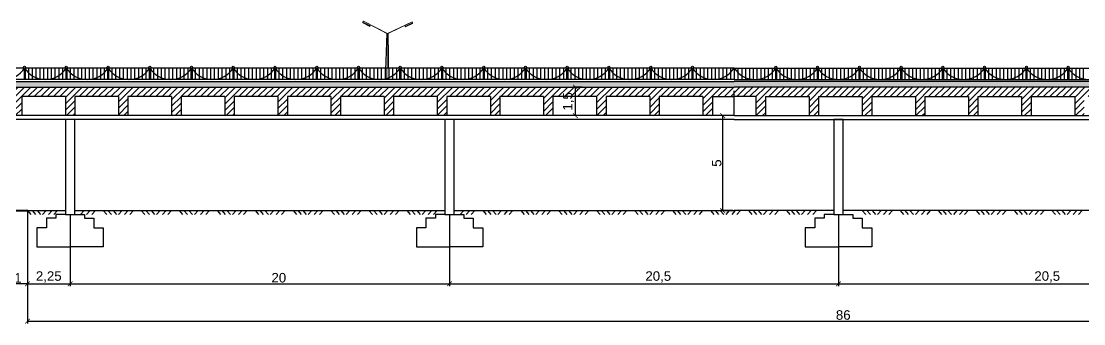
# Model space of a CAD drawing. Header units: millimetres. Extents: x -2825 to 30098, y -1816 to 5947.
# Drawn here: x -1421.7 to -1365.7, y -1067.6 to -1051.7 of the extents above; entities that cross this region are included whole.
import ezdxf

# ---------------------------------------------------------------- set-up
doc = ezdxf.new("R2010")
doc.units = ezdxf.units.MM
for name, color, linetype, lineweight in [('RAZMERU', 7, 'Continuous', 15), ('поперечник', 250, 'Continuous', 15), ('Текст', 7, 'Continuous', 20)]:
    doc.layers.add(name, color=color, linetype=linetype, lineweight=lineweight)
doc.styles.get("Standard").update_dxf_attribs({"font": 'arial.ttf'})
doc.dimstyles.new('Переход', dxfattribs={"dimscale": 0.1, "dimtxt": 5, "dimasz": 2.5, "dimexe": 1.25, "dimexo": 0.625, "dimtad": 1, "dimtxsty": 'Standard', "dimblk": 'ARCHTICK', "dimcen": 2.5, "dimadec": 0, "dimazin": 0, "dimtfac": 1, "dimtmove": 0, "dimatfit": 3, "dimldrblk": 'ARCHTICK', "dimfxl": 1, "dimarcsym": 0})

# ---------------------------------------------------------------- blocks, each defined once
blk = doc.blocks.new('25')
blk.add_lwpolyline([(0, 0), (0, 600)])
blk = doc.blocks.new('_ArchTick')
at = {"color": 0, "linetype": 'ByBlock', "const_width": 0.15}
blk.add_lwpolyline([(-0.5, -0.5), (0.5, 0.5)], dxfattribs=at)
blk = doc.blocks.new('*D728')
at = {"layer": 'Defpoints', "color": 0, "transparency": 16777216}
for p in [(-1384.722, -1056.686), (-1384.119, -1056.686), (-1384.119, -1061.686)]:
    blk.add_point(p, dxfattribs=at)
at = {"layer": 'RAZMERU', "color": 0, "lineweight": -2, "transparency": 16777216}
for p, q in [((-1384.181, -1056.686), (-1384.847, -1056.686)), ((-1384.722, -1061.686), (-1384.722, -1056.686)), ((-1384.181, -1061.686), (-1384.847, -1061.686))]:
    blk.add_line(p, q, dxfattribs=at)
at = {"layer": 'RAZMERU', "color": 0, "lineweight": -2, "transparency": 16777216, "xscale": 0.25, "yscale": 0.25, "zscale": 0.25}
for p, rotation in [((-1384.722, -1056.686), 90), ((-1384.722, -1061.686), 270)]:
    blk.add_blockref('_ArchTick', p, dxfattribs=dict(at, rotation=rotation))
at = {"layer": 'RAZMERU', "color": 0, "transparency": 16777216, "insert": (-1385.038, -1059.186), "char_height": 0.5, "attachment_point": 5, "rotation": 90}
blk.add_mtext('5', dxfattribs=at)
blk = doc.blocks.new('*D729')
at = {"layer": 'Defpoints', "color": 0, "transparency": 16777216}
for p in [(-1392.488, -1055.186), (-1392.066, -1055.186), (-1392.066, -1056.686)]:
    blk.add_point(p, dxfattribs=at)
at = {"layer": 'RAZMERU', "color": 0, "lineweight": -2, "transparency": 16777216}
for p, q in [((-1392.128, -1055.186), (-1392.613, -1055.186)), ((-1392.488, -1056.686), (-1392.488, -1055.186)), ((-1392.128, -1056.686), (-1392.613, -1056.686))]:
    blk.add_line(p, q, dxfattribs=at)
at = {"layer": 'RAZMERU', "color": 0, "lineweight": -2, "transparency": 16777216, "xscale": 0.25, "yscale": 0.25, "zscale": 0.25}
for p, rotation in [((-1392.488, -1055.186), 90), ((-1392.488, -1056.686), 270)]:
    blk.add_blockref('_ArchTick', p, dxfattribs=dict(at, rotation=rotation))
at = {"layer": 'RAZMERU', "color": 0, "transparency": 16777216, "insert": (-1392.851, -1055.936), "char_height": 0.5, "attachment_point": 5, "rotation": 90}
blk.add_mtext('1,5', dxfattribs=at)
blk = doc.blocks.new('*D730')
at = {"layer": 'Defpoints', "color": 0, "transparency": 16777216}
for p in [(-1419.119, -1061.886), (-1399.119, -1061.886), (-1399.119, -1065.541)]:
    blk.add_point(p, dxfattribs=at)
at = {"layer": 'RAZMERU', "color": 0, "lineweight": -2, "transparency": 16777216}
for p, q in [((-1419.119, -1061.948), (-1419.119, -1065.666)), ((-1399.119, -1061.948), (-1399.119, -1065.666)), ((-1419.119, -1065.541), (-1399.119, -1065.541))]:
    blk.add_line(p, q, dxfattribs=at)
at = {"layer": 'RAZMERU', "color": 0, "lineweight": -2, "transparency": 16777216, "xscale": 0.25, "yscale": 0.25, "zscale": 0.25, "rotation": 180}
blk.add_blockref('_ArchTick', (-1419.119, -1065.541), dxfattribs=at)
at = {"layer": 'RAZMERU', "color": 0, "lineweight": -2, "transparency": 16777216, "xscale": 0.25, "yscale": 0.25, "zscale": 0.25}
blk.add_blockref('_ArchTick', (-1399.119, -1065.541), dxfattribs=at)
at = {"layer": 'RAZMERU', "color": 0, "transparency": 16777216, "insert": (-1408.119, -1065.223), "char_height": 0.5, "attachment_point": 5}
blk.add_mtext('20', dxfattribs=at)
blk = doc.blocks.new('*D731')
at = {"layer": 'Defpoints', "color": 0, "transparency": 16777216}
for p in [(-1421.369, -1061.686), (-1422.369, -1061.856), (-1422.369, -1065.541)]:
    blk.add_point(p, dxfattribs=at)
at = {"layer": 'RAZMERU', "color": 0, "lineweight": -2, "transparency": 16777216}
for p, q in [((-1421.369, -1061.748), (-1421.369, -1065.666)), ((-1422.369, -1061.918), (-1422.369, -1065.666)), ((-1421.369, -1065.541), (-1422.369, -1065.541))]:
    blk.add_line(p, q, dxfattribs=at)
at = {"layer": 'RAZMERU', "color": 0, "lineweight": -2, "transparency": 16777216, "xscale": 0.25, "yscale": 0.25, "zscale": 0.25, "rotation": 180}
blk.add_blockref('_ArchTick', (-1422.369, -1065.541), dxfattribs=at)
at = {"layer": 'RAZMERU', "color": 0, "lineweight": -2, "transparency": 16777216, "xscale": 0.25, "yscale": 0.25, "zscale": 0.25}
blk.add_blockref('_ArchTick', (-1421.369, -1065.541), dxfattribs=at)
at = {"layer": 'RAZMERU', "color": 0, "transparency": 16777216, "insert": (-1421.869, -1065.227), "char_height": 0.5, "attachment_point": 5}
blk.add_mtext('1', dxfattribs=at)
blk = doc.blocks.new('*D740')
at = {"layer": 'Defpoints', "color": 0, "transparency": 16777216}
for p in [(-1421.369, -1061.686), (-1419.119, -1061.886), (-1419.119, -1065.541)]:
    blk.add_point(p, dxfattribs=at)
at = {"layer": 'RAZMERU', "color": 0, "lineweight": -2, "transparency": 16777216}
for p, q in [((-1421.369, -1061.748), (-1421.369, -1065.666)), ((-1419.119, -1061.948), (-1419.119, -1065.666)), ((-1421.369, -1065.541), (-1419.119, -1065.541))]:
    blk.add_line(p, q, dxfattribs=at)
at = {"layer": 'RAZMERU', "color": 0, "lineweight": -2, "transparency": 16777216, "xscale": 0.25, "yscale": 0.25, "zscale": 0.25, "rotation": 180}
blk.add_blockref('_ArchTick', (-1421.369, -1065.541), dxfattribs=at)
at = {"layer": 'RAZMERU', "color": 0, "lineweight": -2, "transparency": 16777216, "xscale": 0.25, "yscale": 0.25, "zscale": 0.25}
blk.add_blockref('_ArchTick', (-1419.119, -1065.541), dxfattribs=at)
at = {"layer": 'RAZMERU', "color": 0, "transparency": 16777216, "insert": (-1420.244, -1065.178), "char_height": 0.5, "attachment_point": 5}
blk.add_mtext('2,25', dxfattribs=at)
blk = doc.blocks.new('*D724')
at = {"layer": 'Defpoints', "color": 0, "transparency": 16777216}
for p in [(-1421.369, -1065.552), (-1335.369, -1065.552), (-1335.369, -1067.504)]:
    blk.add_point(p, dxfattribs=at)
at = {"layer": 'Текст', "color": 0, "lineweight": -2, "transparency": 16777216}
for p, q in [((-1421.369, -1065.615), (-1421.369, -1067.629)), ((-1335.369, -1065.615), (-1335.369, -1067.629)), ((-1421.369, -1067.504), (-1335.369, -1067.504))]:
    blk.add_line(p, q, dxfattribs=at)
at = {"layer": 'Текст', "color": 0, "lineweight": -2, "transparency": 16777216, "xscale": 0.25, "yscale": 0.25, "zscale": 0.25, "rotation": 180}
blk.add_blockref('_ArchTick', (-1421.369, -1067.504), dxfattribs=at)
at = {"layer": 'Текст', "color": 0, "lineweight": -2, "transparency": 16777216, "xscale": 0.25, "yscale": 0.25, "zscale": 0.25}
blk.add_blockref('_ArchTick', (-1335.369, -1067.504), dxfattribs=at)
at = {"layer": 'Текст', "color": 0, "transparency": 16777216, "insert": (-1378.369, -1067.186), "char_height": 0.5, "attachment_point": 5}
blk.add_mtext('86', dxfattribs=at)
blk = doc.blocks.new('*D726')
at = {"layer": 'Defpoints', "color": 0, "transparency": 16777216}
for p in [(-1399.119, -1061.948), (-1378.619, -1061.886), (-1378.619, -1065.541)]:
    blk.add_point(p, dxfattribs=at)
at = {"layer": 'RAZMERU', "color": 0, "lineweight": -2, "transparency": 16777216}
for p, q in [((-1399.119, -1062.011), (-1399.119, -1065.666)), ((-1378.619, -1061.948), (-1378.619, -1065.666)), ((-1399.119, -1065.541), (-1378.619, -1065.541))]:
    blk.add_line(p, q, dxfattribs=at)
at = {"layer": 'RAZMERU', "color": 0, "lineweight": -2, "transparency": 16777216, "xscale": 0.25, "yscale": 0.25, "zscale": 0.25, "rotation": 180}
blk.add_blockref('_ArchTick', (-1399.119, -1065.541), dxfattribs=at)
at = {"layer": 'RAZMERU', "color": 0, "lineweight": -2, "transparency": 16777216, "xscale": 0.25, "yscale": 0.25, "zscale": 0.25}
blk.add_blockref('_ArchTick', (-1378.619, -1065.541), dxfattribs=at)
at = {"layer": 'RAZMERU', "color": 0, "transparency": 16777216, "insert": (-1388.119, -1065.178), "char_height": 0.5, "attachment_point": 5}
blk.add_mtext('20,5', dxfattribs=at)
blk = doc.blocks.new('*D727')
at = {"layer": 'Defpoints', "color": 0, "transparency": 16777216}
for p in [(-1378.619, -1062.011), (-1358.119, -1062.011), (-1358.119, -1065.541)]:
    blk.add_point(p, dxfattribs=at)
at = {"layer": 'RAZMERU', "color": 0, "lineweight": -2, "transparency": 16777216}
for p, q in [((-1378.619, -1062.073), (-1378.619, -1065.666)), ((-1358.119, -1062.073), (-1358.119, -1065.666)), ((-1378.619, -1065.541), (-1358.119, -1065.541))]:
    blk.add_line(p, q, dxfattribs=at)
at = {"layer": 'RAZMERU', "color": 0, "lineweight": -2, "transparency": 16777216, "xscale": 0.25, "yscale": 0.25, "zscale": 0.25, "rotation": 180}
blk.add_blockref('_ArchTick', (-1378.619, -1065.541), dxfattribs=at)
at = {"layer": 'RAZMERU', "color": 0, "lineweight": -2, "transparency": 16777216, "xscale": 0.25, "yscale": 0.25, "zscale": 0.25}
blk.add_blockref('_ArchTick', (-1358.119, -1065.541), dxfattribs=at)
at = {"layer": 'RAZMERU', "color": 0, "transparency": 16777216, "insert": (-1367.619, -1065.178), "char_height": 0.5, "attachment_point": 5}
blk.add_mtext('20,5', dxfattribs=at)

msp = doc.modelspace()

# ---------------------------------------------------------------- hatches: boundary and pattern name
h = msp.add_hatch()
h.set_pattern_fill('SACNCR', color=256, scale=0.04, angle=90)
h.set_pattern_definition([(135, (1905.45264, 2905.56516), (-0.0673519209, -0.0673519209), []), (135, (1905.45264, 2905.63251), (-0.0673519209, -0.0673519209), [0, -0.09525])])
h.paths.add_polyline_path([(-1449.11886, -1055.18599), (-1449.11886, -1055.08599), (-1449.11886, -1054.98599), (-1449.11886, -1054.88599), (-1306.50891, -1054.88599), (-1306.50891, -1055.18599)])
h = msp.add_hatch()
h.set_pattern_fill('ANSI31', color=256, scale=0.075)
h.set_pattern_definition([(45, (1905.45264, 2905.56516), (-0.168379802, 0.168379802), [])])
h.paths.add_polyline_path([(-1441.76886, -1055.68599), (-1444.06886, -1055.68599), (-1444.06886, -1056.68599), (-1444.56886, -1056.68599), (-1444.56886, -1055.68599), (-1446.86886, -1055.68599), (-1446.86886, -1056.68599), (-1447.36886, -1056.68599), (-1447.36886, -1055.68599), (-1449.11886, -1055.68599), (-1449.11886, -1055.18599), (-1384.11886, -1055.18599), (-1384.11886, -1055.68599), (-1385.26886, -1055.68599), (-1385.26886, -1056.68599), (-1385.76886, -1056.68599), (-1385.76886, -1055.68599), (-1388.06886, -1055.68599), (-1388.06886, -1056.68599), (-1388.56886, -1056.68599), (-1388.56886, -1055.68599), (-1390.86886, -1055.68599), (-1390.86886, -1056.68599), (-1391.36886, -1056.68599), (-1391.36886, -1055.68599), (-1393.66886, -1055.68599), (-1393.66886, -1056.68599), (-1394.16886, -1056.68599), (-1394.16886, -1055.68599), (-1396.46886, -1055.68599), (-1396.46886, -1056.68599), (-1396.96886, -1056.68599), (-1396.96886, -1055.68599), (-1399.26886, -1055.68599), (-1399.26886, -1056.68599), (-1399.76886, -1056.68599), (-1399.76886, -1055.68599), (-1402.06886, -1055.68599), (-1402.06886, -1056.68599), (-1402.56886, -1056.68599), (-1402.56886, -1055.68599), (-1404.86886, -1055.68599), (-1404.86886, -1056.68599), (-1405.36886, -1056.68599), (-1405.36886, -1055.68599), (-1407.66886, -1055.68599), (-1407.66886, -1056.68599), (-1408.16886, -1056.68599), (-1408.16886, -1055.68599), (-1410.46886, -1055.68599), (-1410.46886, -1056.68599), (-1410.96886, -1056.68599), (-1410.96886, -1055.68599), (-1413.26886, -1055.68599), (-1413.26886, -1056.68599), (-1413.76886, -1056.68599), (-1413.76886, -1055.68599), (-1416.06886, -1055.68599), (-1416.06886, -1056.68599), (-1416.56886, -1056.68599), (-1416.56886, -1055.68599), (-1418.86886, -1055.68599), (-1418.86886, -1056.68599), (-1419.36886, -1056.68599), (-1419.36886, -1055.68599), (-1421.66886, -1055.68599), (-1421.66886, -1056.68599), (-1422.16886, -1056.68599), (-1422.16886, -1055.68599), (-1424.46886, -1055.68599), (-1424.46886, -1056.68599), (-1424.96886, -1056.68599), (-1424.96886, -1055.68599), (-1427.26886, -1055.68599), (-1427.26886, -1056.68599), (-1427.76886, -1056.68599), (-1427.76886, -1055.68599), (-1430.06886, -1055.68599), (-1430.06886, -1056.68599), (-1430.56886, -1056.68599), (-1430.56886, -1055.68599), (-1432.86886, -1055.68599), (-1432.86886, -1056.68599), (-1433.36886, -1056.68599), (-1433.36886, -1055.68599), (-1435.66886, -1055.68599), (-1435.66886, -1056.68599), (-1436.16886, -1056.68599), (-1436.16886, -1055.68599), (-1438.46886, -1055.68599), (-1438.46886, -1056.68599), (-1438.96886, -1056.68599), (-1438.96886, -1055.68599), (-1441.26886, -1055.68599), (-1441.26886, -1056.68599), (-1441.76886, -1056.68599)])
h = msp.add_hatch()
h.set_pattern_fill('ANSI31', color=256, scale=0.075)
h.set_pattern_definition([(45, (-1430.07342, -687.5665), (-0.1683798, 0.1683798), [])])
h.paths.add_polyline_path([(-1306.50891, -1055.18599), (-1321.36886, -1055.18599), (-1321.36886, -1055.68599), (-1321.36886, -1056.68599), (-1320.86886, -1056.68599), (-1320.86886, -1055.68599), (-1318.56886, -1055.68599), (-1318.56886, -1056.68599), (-1318.06886, -1056.68599), (-1318.06886, -1055.68599), (-1315.76886, -1055.68599), (-1315.76886, -1056.68599), (-1315.26886, -1056.68599), (-1315.26886, -1055.68599), (-1312.96886, -1055.68599), (-1312.96886, -1056.68599), (-1312.46886, -1056.68599), (-1312.46886, -1055.68599), (-1310.16886, -1055.68599), (-1310.16886, -1056.68599), (-1309.66886, -1056.68599), (-1309.66886, -1055.68599), (-1307.36886, -1055.68599), (-1307.36886, -1056.68599), (-1306.86886, -1056.68599), (-1306.86886, -1055.68599), (-1306.50891, -1055.68599)])
h.paths.add_polyline_path([(-1321.36886, -1055.68599), (-1321.36886, -1055.18599), (-1384.11886, -1055.18599), (-1384.11886, -1055.68599), (-1382.96886, -1055.68599), (-1382.96886, -1056.68599), (-1382.46886, -1056.68599), (-1382.46886, -1055.68599), (-1380.16886, -1055.68599), (-1380.16886, -1056.68599), (-1379.66886, -1056.68599), (-1379.66886, -1055.68599), (-1377.36886, -1055.68599), (-1377.36886, -1056.68599), (-1376.86886, -1056.68599), (-1376.86886, -1055.68599), (-1374.56886, -1055.68599), (-1374.56886, -1056.68599), (-1374.06886, -1056.68599), (-1374.06886, -1055.68599), (-1371.76886, -1055.68599), (-1371.76886, -1056.68599), (-1371.26886, -1056.68599), (-1371.26886, -1055.68599), (-1368.96886, -1055.68599), (-1368.96886, -1056.68599), (-1368.46886, -1056.68599), (-1368.46886, -1055.68599), (-1366.16886, -1055.68599), (-1366.16886, -1056.68599), (-1365.66886, -1056.68599), (-1365.66886, -1055.68599), (-1363.36886, -1055.68599), (-1363.36886, -1056.68599), (-1362.86886, -1056.68599), (-1362.86886, -1055.68599), (-1360.56886, -1055.68599), (-1360.56886, -1056.68599), (-1360.06886, -1056.68599), (-1360.06886, -1055.68599), (-1357.76886, -1055.68599), (-1357.76886, -1056.68599), (-1357.26886, -1056.68599), (-1357.26886, -1055.68599), (-1354.96886, -1055.68599), (-1354.96886, -1056.68599), (-1354.46886, -1056.68599), (-1354.46886, -1055.68599), (-1352.16886, -1055.68599), (-1352.16886, -1056.68599), (-1351.66886, -1056.68599), (-1351.66886, -1055.68599), (-1349.36886, -1055.68599), (-1349.36886, -1056.68599), (-1348.86886, -1056.68599), (-1348.86886, -1055.68599), (-1346.56886, -1055.68599), (-1346.56886, -1056.68599), (-1346.06886, -1056.68599), (-1346.06886, -1055.68599), (-1343.76886, -1055.68599), (-1343.76886, -1056.68599), (-1343.26886, -1056.68599), (-1343.26886, -1055.68599), (-1340.96886, -1055.68599), (-1340.96886, -1056.68599), (-1340.46886, -1056.68599), (-1340.46886, -1055.68599), (-1338.16886, -1055.68599), (-1338.16886, -1056.68599), (-1337.66886, -1056.68599), (-1337.66886, -1055.68599), (-1335.36886, -1055.68599), (-1335.36886, -1056.68599), (-1334.86886, -1056.68599), (-1334.86886, -1055.68599), (-1332.56886, -1055.68599), (-1332.56886, -1056.68599), (-1332.06886, -1056.68599), (-1332.06886, -1055.68599), (-1329.76886, -1055.68599), (-1329.76886, -1056.68599), (-1329.26886, -1056.68599), (-1329.26886, -1055.68599), (-1326.96886, -1055.68599), (-1326.96886, -1056.68599), (-1326.46886, -1056.68599), (-1326.46886, -1055.68599), (-1324.16886, -1055.68599), (-1324.16886, -1056.68599), (-1323.66886, -1056.68599), (-1323.66886, -1055.68599)])

# ---------------------------------------------------------------- linework, layer by layer
for p, q in [((-1449.11886, -1054.88599), (-1384.11886, -1054.88599)), ((-1384.11886, -1054.78599), (-1306.50891, -1054.78599)), ((-1306.50891, -1054.88599), (-1384.11886, -1054.88599)), ((-1421.66886, -1055.68599), (-1421.66886, -1056.68599)), ((-1419.36886, -1055.68599), (-1419.36886, -1056.68599)), ((-1418.86886, -1055.68599), (-1418.86886, -1056.68599)), ((-1416.56886, -1055.68599), (-1416.56886, -1056.68599)), ((-1416.06886, -1055.68599), (-1416.06886, -1056.68599)), ((-1413.76886, -1055.68599), (-1413.76886, -1056.68599)), ((-1413.26886, -1055.68599), (-1413.26886, -1056.68599)), ((-1410.96886, -1055.68599), (-1410.96886, -1056.68599)), ((-1410.46886, -1055.68599), (-1410.46886, -1056.68599)), ((-1408.16886, -1055.68599), (-1408.16886, -1056.68599)), ((-1407.66886, -1055.68599), (-1407.66886, -1056.68599)), ((-1405.36886, -1055.68599), (-1405.36886, -1056.68599)), ((-1404.86886, -1055.68599), (-1404.86886, -1056.68599)), ((-1402.56886, -1055.68599), (-1402.56886, -1056.68599)), ((-1402.06886, -1055.68599), (-1402.06886, -1056.68599)), ((-1399.76886, -1055.68599), (-1399.76886, -1056.68599)), ((-1399.26886, -1055.68599), (-1399.26886, -1056.68599)), ((-1396.96886, -1055.68599), (-1396.96886, -1056.68599)), ((-1396.46886, -1055.68599), (-1396.46886, -1056.68599)), ((-1394.16886, -1055.68599), (-1394.16886, -1056.68599)), ((-1393.66886, -1055.68599), (-1393.66886, -1056.68599)), ((-1391.36886, -1055.68599), (-1391.36886, -1056.68599)), ((-1390.86886, -1055.68599), (-1390.86886, -1056.68599)), ((-1388.56886, -1055.68599), (-1388.56886, -1056.68599)), ((-1388.06886, -1055.68599), (-1388.06886, -1056.68599)), ((-1385.76886, -1055.68599), (-1385.76886, -1056.68599)), ((-1385.26886, -1055.68599), (-1385.26886, -1056.68599)), ((-1382.96886, -1055.68599), (-1382.96886, -1056.68599)), ((-1382.46886, -1055.68599), (-1382.46886, -1056.68599)), ((-1380.16886, -1055.68599), (-1380.16886, -1056.68599)), ((-1379.66886, -1055.68599), (-1379.66886, -1056.68599)), ((-1377.36886, -1055.68599), (-1377.36886, -1056.68599)), ((-1376.86886, -1055.68599), (-1376.86886, -1056.68599)), ((-1374.56886, -1055.68599), (-1374.56886, -1056.68599)), ((-1374.06886, -1055.68599), (-1374.06886, -1056.68599)), ((-1371.76886, -1055.68599), (-1371.76886, -1056.68599)), ((-1371.26886, -1055.68599), (-1371.26886, -1056.68599)), ((-1368.96886, -1055.68599), (-1368.96886, -1056.68599)), ((-1368.46886, -1055.68599), (-1368.46886, -1056.68599)), ((-1366.16886, -1055.68599), (-1366.16886, -1056.68599))]:
    msp.add_line(p, q)
for points in [[(-1384.11886, -1054.18599), (-1449.11886, -1054.18599)], [(-1384.11886, -1054.18599), (-1306.50891, -1054.18599)], [(-1384.11886, -1054.78599), (-1449.11886, -1054.78599), (-1449.11886, -1054.88599)], [(-1449.11886, -1056.68599), (-1449.11886, -1055.18599), (-1384.11886, -1055.18599)], [(-1306.50891, -1056.88599), (-1306.50891, -1055.18599), (-1384.11886, -1055.18599)], [(-1384.11886, -1056.68599), (-1384.11886, -1055.38599)], [(-1384.11886, -1056.68599), (-1384.11886, -1055.38599)], [(-1419.36886, -1055.68599), (-1421.66886, -1055.68599)], [(-1416.56886, -1055.68599), (-1418.86886, -1055.68599)], [(-1413.76886, -1055.68599), (-1416.06886, -1055.68599)], [(-1410.96886, -1055.68599), (-1413.26886, -1055.68599)], [(-1408.16886, -1055.68599), (-1410.46886, -1055.68599)], [(-1405.36886, -1055.68599), (-1407.66886, -1055.68599)], [(-1402.56886, -1055.68599), (-1404.86886, -1055.68599)], [(-1399.76886, -1055.68599), (-1402.06886, -1055.68599)], [(-1396.96886, -1055.68599), (-1399.26886, -1055.68599)], [(-1394.16886, -1055.68599), (-1396.46886, -1055.68599)], [(-1391.36886, -1055.68599), (-1393.66886, -1055.68599)], [(-1388.56886, -1055.68599), (-1390.86886, -1055.68599)], [(-1385.76886, -1055.68599), (-1388.06886, -1055.68599)], [(-1385.26886, -1055.68599), (-1384.11886, -1055.68599)], [(-1382.96886, -1055.68599), (-1384.11886, -1055.68599)], [(-1382.46886, -1055.68599), (-1380.16886, -1055.68599)], [(-1379.66886, -1055.68599), (-1377.36886, -1055.68599)], [(-1376.86886, -1055.68599), (-1374.56886, -1055.68599)], [(-1374.06886, -1055.68599), (-1371.76886, -1055.68599)], [(-1371.26886, -1055.68599), (-1368.96886, -1055.68599)], [(-1368.46886, -1055.68599), (-1366.16886, -1055.68599)], [(-1384.11886, -1056.68599), (-1449.11886, -1056.68599)], [(-1384.11886, -1056.68599), (-1306.50891, -1056.68599)], [(-1384.11886, -1056.88599), (-1449.11886, -1056.88599)], [(-1418.86886, -1061.88599), (-1418.86886, -1056.88599), (-1419.36886, -1056.88599), (-1419.36886, -1061.88599), (-1418.86886, -1061.88599)], [(-1398.86886, -1061.88599), (-1398.86886, -1056.88599), (-1399.36886, -1056.88599), (-1399.36886, -1061.88599), (-1398.86886, -1061.88599)], [(-1384.11886, -1056.88599), (-1306.50891, -1056.88599)], [(-1378.36886, -1061.88599), (-1378.36886, -1056.88599), (-1378.86886, -1056.88599), (-1378.86886, -1061.88599), (-1378.36886, -1061.88599)], [(-1421.36886, -1061.68599), (-1419.36886, -1061.68599)], [(-1421.36886, -1061.68599), (-1419.36886, -1061.68599)], [(-1421.36886, -1061.68599), (-1421.18726, -1061.88599)], [(-1421.12168, -1061.68599), (-1420.94008, -1061.88599)], [(-1420.85234, -1061.68599), (-1420.67075, -1061.88599)], [(-1420.37424, -1061.68599), (-1420.56647, -1061.88599)], [(-1420.05759, -1061.68599), (-1420.24982, -1061.88599)], [(-1419.77988, -1061.68599), (-1419.97212, -1061.88599)], [(-1418.86886, -1061.68599), (-1399.36886, -1061.68599)], [(-1418.37424, -1061.68599), (-1418.56647, -1061.88599)], [(-1418.05759, -1061.68599), (-1418.24982, -1061.88599)], [(-1417.77988, -1061.68599), (-1417.97212, -1061.88599)], [(-1417.36886, -1061.68599), (-1417.18726, -1061.88599)], [(-1417.12168, -1061.68599), (-1416.94008, -1061.88599)], [(-1416.85234, -1061.68599), (-1416.67075, -1061.88599)], [(-1416.37424, -1061.68599), (-1416.56647, -1061.88599)], [(-1416.05759, -1061.68599), (-1416.24982, -1061.88599)], [(-1415.77988, -1061.68599), (-1415.97212, -1061.88599)], [(-1415.36886, -1061.68599), (-1415.18726, -1061.88599)], [(-1415.12168, -1061.68599), (-1414.94008, -1061.88599)], [(-1414.85234, -1061.68599), (-1414.67075, -1061.88599)], [(-1414.37424, -1061.68599), (-1414.56647, -1061.88599)], [(-1414.05759, -1061.68599), (-1414.24982, -1061.88599)], [(-1413.77988, -1061.68599), (-1413.97212, -1061.88599)], [(-1413.36886, -1061.68599), (-1413.18726, -1061.88599)], [(-1413.12168, -1061.68599), (-1412.94008, -1061.88599)], [(-1412.85234, -1061.68599), (-1412.67075, -1061.88599)], [(-1412.37424, -1061.68599), (-1412.56647, -1061.88599)], [(-1412.05759, -1061.68599), (-1412.24982, -1061.88599)], [(-1411.77988, -1061.68599), (-1411.97212, -1061.88599)], [(-1411.36886, -1061.68599), (-1411.18726, -1061.88599)], [(-1411.12168, -1061.68599), (-1410.94008, -1061.88599)], [(-1410.85234, -1061.68599), (-1410.67075, -1061.88599)], [(-1410.37424, -1061.68599), (-1410.56647, -1061.88599)], [(-1410.05759, -1061.68599), (-1410.24982, -1061.88599)], [(-1409.77988, -1061.68599), (-1409.97212, -1061.88599)], [(-1409.36886, -1061.68599), (-1409.18726, -1061.88599)], [(-1409.12168, -1061.68599), (-1408.94008, -1061.88599)], [(-1408.85234, -1061.68599), (-1408.67075, -1061.88599)], [(-1408.37424, -1061.68599), (-1408.56647, -1061.88599)], [(-1408.05759, -1061.68599), (-1408.24982, -1061.88599)], [(-1407.77988, -1061.68599), (-1407.97212, -1061.88599)], [(-1407.36886, -1061.68599), (-1407.18726, -1061.88599)], [(-1407.12168, -1061.68599), (-1406.94008, -1061.88599)], [(-1406.85234, -1061.68599), (-1406.67075, -1061.88599)], [(-1406.37424, -1061.68599), (-1406.56647, -1061.88599)], [(-1406.05759, -1061.68599), (-1406.24982, -1061.88599)], [(-1405.77988, -1061.68599), (-1405.97212, -1061.88599)], [(-1405.36886, -1061.68599), (-1405.18726, -1061.88599)], [(-1405.12168, -1061.68599), (-1404.94008, -1061.88599)], [(-1404.85234, -1061.68599), (-1404.67075, -1061.88599)], [(-1404.37424, -1061.68599), (-1404.56647, -1061.88599)], [(-1404.05759, -1061.68599), (-1404.24982, -1061.88599)], [(-1403.77988, -1061.68599), (-1403.97212, -1061.88599)], [(-1403.36886, -1061.68599), (-1403.18726, -1061.88599)], [(-1403.12168, -1061.68599), (-1402.94008, -1061.88599)], [(-1402.85234, -1061.68599), (-1402.67075, -1061.88599)], [(-1402.37424, -1061.68599), (-1402.56647, -1061.88599)], [(-1402.05759, -1061.68599), (-1402.24982, -1061.88599)], [(-1401.77988, -1061.68599), (-1401.97212, -1061.88599)], [(-1401.36886, -1061.68599), (-1401.18726, -1061.88599)], [(-1401.12168, -1061.68599), (-1400.94008, -1061.88599)], [(-1400.85234, -1061.68599), (-1400.67075, -1061.88599)], [(-1400.37424, -1061.68599), (-1400.56647, -1061.88599)], [(-1400.05759, -1061.68599), (-1400.24982, -1061.88599)], [(-1399.77988, -1061.68599), (-1399.97212, -1061.88599)], [(-1398.86886, -1061.68599), (-1384.11886, -1061.68599)], [(-1398.37424, -1061.68599), (-1398.56647, -1061.88599)], [(-1398.05759, -1061.68599), (-1398.24982, -1061.88599)], [(-1397.77988, -1061.68599), (-1397.97212, -1061.88599)], [(-1397.36886, -1061.68599), (-1397.18726, -1061.88599)], [(-1397.12168, -1061.68599), (-1396.94008, -1061.88599)], [(-1396.85234, -1061.68599), (-1396.67075, -1061.88599)], [(-1396.37424, -1061.68599), (-1396.56647, -1061.88599)], [(-1396.05759, -1061.68599), (-1396.24982, -1061.88599)], [(-1395.77988, -1061.68599), (-1395.97212, -1061.88599)], [(-1395.36886, -1061.68599), (-1395.18726, -1061.88599)], [(-1395.12168, -1061.68599), (-1394.94008, -1061.88599)], [(-1394.85234, -1061.68599), (-1394.67075, -1061.88599)], [(-1394.37424, -1061.68599), (-1394.56647, -1061.88599)], [(-1394.05759, -1061.68599), (-1394.24982, -1061.88599)], [(-1393.77988, -1061.68599), (-1393.97212, -1061.88599)], [(-1393.36886, -1061.68599), (-1393.18726, -1061.88599)], [(-1393.12168, -1061.68599), (-1392.94008, -1061.88599)], [(-1392.85234, -1061.68599), (-1392.67075, -1061.88599)], [(-1392.37424, -1061.68599), (-1392.56647, -1061.88599)], [(-1392.05759, -1061.68599), (-1392.24982, -1061.88599)], [(-1391.77988, -1061.68599), (-1391.97212, -1061.88599)], [(-1391.36886, -1061.68599), (-1391.18726, -1061.88599)], [(-1391.12168, -1061.68599), (-1390.94008, -1061.88599)], [(-1390.85234, -1061.68599), (-1390.67075, -1061.88599)], [(-1390.37424, -1061.68599), (-1390.56647, -1061.88599)], [(-1390.05759, -1061.68599), (-1390.24982, -1061.88599)], [(-1389.77988, -1061.68599), (-1389.97212, -1061.88599)], [(-1389.36886, -1061.68599), (-1389.18726, -1061.88599)], [(-1389.12168, -1061.68599), (-1388.94008, -1061.88599)], [(-1388.85234, -1061.68599), (-1388.67075, -1061.88599)], [(-1388.37424, -1061.68599), (-1388.56647, -1061.88599)], [(-1388.05759, -1061.68599), (-1388.24982, -1061.88599)], [(-1387.77988, -1061.68599), (-1387.97212, -1061.88599)], [(-1387.36886, -1061.68599), (-1387.18726, -1061.88599)], [(-1387.12168, -1061.68599), (-1386.94008, -1061.88599)], [(-1386.85234, -1061.68599), (-1386.67075, -1061.88599)], [(-1386.37424, -1061.68599), (-1386.56647, -1061.88599)], [(-1386.05759, -1061.68599), (-1386.24982, -1061.88599)], [(-1385.77988, -1061.68599), (-1385.97212, -1061.88599)], [(-1385.36886, -1061.68599), (-1385.18726, -1061.88599)], [(-1385.12168, -1061.68599), (-1384.94008, -1061.88599)], [(-1384.85234, -1061.68599), (-1384.67075, -1061.88599)], [(-1384.37424, -1061.68599), (-1384.56647, -1061.88599)], [(-1384.05759, -1061.68599), (-1384.24982, -1061.88599)], [(-1378.86886, -1061.68599), (-1384.11886, -1061.68599)], [(-1383.77988, -1061.68599), (-1383.97212, -1061.88599)], [(-1383.36886, -1061.68599), (-1383.18726, -1061.88599)], [(-1383.12168, -1061.68599), (-1382.94008, -1061.88599)], [(-1382.85234, -1061.68599), (-1382.67075, -1061.88599)], [(-1382.37424, -1061.68599), (-1382.56647, -1061.88599)], [(-1382.05759, -1061.68599), (-1382.24982, -1061.88599)], [(-1381.77988, -1061.68599), (-1381.97212, -1061.88599)], [(-1381.36886, -1061.68599), (-1381.18726, -1061.88599)], [(-1381.12168, -1061.68599), (-1380.94008, -1061.88599)], [(-1380.85234, -1061.68599), (-1380.67075, -1061.88599)], [(-1380.37424, -1061.68599), (-1380.56647, -1061.88599)], [(-1380.05759, -1061.68599), (-1380.24982, -1061.88599)], [(-1379.77988, -1061.68599), (-1379.97212, -1061.88599)], [(-1358.36886, -1061.68599), (-1378.37424, -1061.68599)], [(-1377.36886, -1061.68599), (-1377.18726, -1061.88599)], [(-1377.12168, -1061.68599), (-1376.94008, -1061.88599)], [(-1376.85234, -1061.68599), (-1376.67075, -1061.88599)], [(-1376.37424, -1061.68599), (-1376.56647, -1061.88599)], [(-1376.05759, -1061.68599), (-1376.24982, -1061.88599)], [(-1375.77988, -1061.68599), (-1375.97212, -1061.88599)], [(-1375.36886, -1061.68599), (-1375.18726, -1061.88599)], [(-1375.12168, -1061.68599), (-1374.94008, -1061.88599)], [(-1374.85234, -1061.68599), (-1374.67075, -1061.88599)], [(-1374.37424, -1061.68599), (-1374.56647, -1061.88599)], [(-1374.05759, -1061.68599), (-1374.24982, -1061.88599)], [(-1373.77988, -1061.68599), (-1373.97212, -1061.88599)], [(-1373.36886, -1061.68599), (-1373.18726, -1061.88599)], [(-1373.12168, -1061.68599), (-1372.94008, -1061.88599)], [(-1372.85234, -1061.68599), (-1372.67075, -1061.88599)], [(-1372.37424, -1061.68599), (-1372.56647, -1061.88599)], [(-1372.05759, -1061.68599), (-1372.24982, -1061.88599)], [(-1371.77988, -1061.68599), (-1371.97212, -1061.88599)], [(-1371.36886, -1061.68599), (-1371.18726, -1061.88599)], [(-1371.12168, -1061.68599), (-1370.94008, -1061.88599)], [(-1370.85234, -1061.68599), (-1370.67075, -1061.88599)], [(-1370.37424, -1061.68599), (-1370.56647, -1061.88599)], [(-1370.05759, -1061.68599), (-1370.24982, -1061.88599)], [(-1369.77988, -1061.68599), (-1369.97212, -1061.88599)], [(-1369.36886, -1061.68599), (-1369.18726, -1061.88599)], [(-1369.12168, -1061.68599), (-1368.94008, -1061.88599)], [(-1368.85234, -1061.68599), (-1368.67075, -1061.88599)], [(-1368.37424, -1061.68599), (-1368.56647, -1061.88599)], [(-1368.05759, -1061.68599), (-1368.24982, -1061.88599)], [(-1367.77988, -1061.68599), (-1367.97212, -1061.88599)], [(-1367.36886, -1061.68599), (-1367.18726, -1061.88599)], [(-1367.12168, -1061.68599), (-1366.94008, -1061.88599)], [(-1366.85234, -1061.68599), (-1366.67075, -1061.88599)], [(-1366.37424, -1061.68599), (-1366.56647, -1061.88599)], [(-1366.05759, -1061.68599), (-1366.24982, -1061.88599)], [(-1365.77988, -1061.68599), (-1365.97212, -1061.88599)], [(-1419.36886, -1061.88599), (-1419.86886, -1061.88599), (-1419.86886, -1062.08599), (-1420.36886, -1062.08599), (-1420.36886, -1062.58599), (-1420.86886, -1062.58599), (-1420.86886, -1063.58599), (-1419.11886, -1063.58599)], [(-1418.86886, -1061.88599), (-1418.36886, -1061.88599), (-1418.36886, -1062.08599), (-1417.86886, -1062.08599), (-1417.86886, -1062.58599), (-1417.36886, -1062.58599), (-1417.36886, -1063.58599), (-1419.11886, -1063.58599)], [(-1399.36886, -1061.88599), (-1399.86886, -1061.88599), (-1399.86886, -1062.08599), (-1400.36886, -1062.08599), (-1400.36886, -1062.58599), (-1400.86886, -1062.58599), (-1400.86886, -1063.58599), (-1399.11886, -1063.58599)], [(-1398.86886, -1061.88599), (-1398.36886, -1061.88599), (-1398.36886, -1062.08599), (-1397.86886, -1062.08599), (-1397.86886, -1062.58599), (-1397.36886, -1062.58599), (-1397.36886, -1063.58599), (-1399.11886, -1063.58599)], [(-1378.86886, -1061.88599), (-1379.36886, -1061.88599), (-1379.36886, -1062.08599), (-1379.86886, -1062.08599), (-1379.86886, -1062.58599), (-1380.36886, -1062.58599), (-1380.36886, -1063.58599), (-1378.61886, -1063.58599)], [(-1378.36886, -1061.88599), (-1377.86886, -1061.88599), (-1377.86886, -1062.08599), (-1377.36886, -1062.08599), (-1377.36886, -1062.58599), (-1376.86886, -1062.58599), (-1376.86886, -1063.58599), (-1378.61886, -1063.58599)]]:
    msp.add_lwpolyline(points)
at = {"lineweight": 50}
msp.add_lwpolyline([(-1421.36886, -1061.68599), (-1422.36886, -1061.70599)], dxfattribs=at)
for centre in [(-1421.51862, -1054.13748), (-1419.31862, -1054.13748), (-1417.11886, -1054.13748), (-1414.91886, -1054.13748), (-1412.71886, -1054.13748), (-1410.51886, -1054.13748), (-1408.31886, -1054.13748), (-1406.11909, -1054.13748), (-1403.91909, -1054.13748), (-1401.71909, -1054.13748), (-1399.51909, -1054.13748), (-1397.31909, -1054.13748), (-1395.11886, -1054.13748), (-1392.91886, -1054.13748), (-1390.71886, -1054.13748), (-1388.51886, -1054.13748), (-1386.31886, -1054.13748), (-1381.91886, -1054.13748), (-1379.71886, -1054.13748), (-1377.51886, -1054.13748), (-1375.31886, -1054.13748), (-1373.11886, -1054.13748), (-1370.91862, -1054.13748), (-1368.71862, -1054.13748), (-1366.51862, -1054.13748)]:
    msp.add_circle(centre, 0.04851)
for centre in [(-1422.61862, -1053.47766), (-1420.41862, -1053.47766), (-1418.21862, -1053.47766), (-1416.01886, -1053.47766), (-1413.81886, -1053.47766), (-1411.61886, -1053.47766), (-1409.41886, -1053.47766), (-1407.21886, -1053.47766), (-1405.01909, -1053.47766), (-1402.81909, -1053.47766), (-1400.61909, -1053.47766), (-1398.41909, -1053.47766), (-1396.21909, -1053.47766), (-1394.01886, -1053.47766), (-1391.81886, -1053.47766), (-1389.61886, -1053.47766), (-1387.41886, -1053.47766), (-1385.21886, -1053.47766), (-1383.01886, -1053.47766), (-1380.81886, -1053.47766), (-1378.61886, -1053.47766), (-1376.41886, -1053.47766), (-1374.21886, -1053.47766), (-1372.01862, -1053.47766), (-1369.81862, -1053.47766), (-1367.61862, -1053.47766), (-1365.41862, -1053.47766)]:
    msp.add_arc(centre, 1.30833, 212.779081, 327.220919)
at = {"layer": 'поперечник', "color": 7, "lineweight": 15}
for p, q in [((-1403.68633, -1051.77043), (-1403.68779, -1051.79665)), ((-1403.68633, -1051.77043), (-1403.68779, -1051.79665)), ((-1403.68779, -1051.79665), (-1403.31774, -1051.98609)), ((-1403.68779, -1051.79665), (-1403.31774, -1051.98609)), ((-1403.68633, -1051.77043), (-1403.65982, -1051.71965)), ((-1403.68633, -1051.77043), (-1403.65982, -1051.71965)), ((-1403.31163, -1051.9666), (-1403.68633, -1051.77043)), ((-1403.31163, -1051.9666), (-1403.68633, -1051.77043)), ((-1402.38956, -1052.36523), (-1403.66131, -1051.71887)), ((-1402.42889, -1052.36226), (-1403.66131, -1051.71887)), ((-1402.38956, -1052.36523), (-1403.66131, -1051.71887)), ((-1402.42889, -1052.36226), (-1403.66131, -1051.71887)), ((-1403.31774, -1051.98609), (-1403.31163, -1051.9666)), ((-1403.31774, -1051.98609), (-1403.31163, -1051.9666)), ((-1403.31163, -1051.9666), (-1403.30071, -1051.90713)), ((-1403.31163, -1051.9666), (-1403.30071, -1051.90713)), ((-1402.38658, -1052.36528), (-1401.09674, -1051.75582)), ((-1402.38658, -1052.36528), (-1401.09674, -1051.75582)), ((-1402.34719, -1052.36344), (-1401.09674, -1051.75582)), ((-1402.34719, -1052.36344), (-1401.09674, -1051.75582)), ((-1401.45341, -1051.99337), (-1401.46262, -1051.93361)), ((-1401.45341, -1051.99337), (-1401.46262, -1051.93361)), ((-1401.45341, -1051.99337), (-1401.07322, -1051.80808)), ((-1401.45341, -1051.99337), (-1401.07322, -1051.80808)), ((-1401.44787, -1052.01303), (-1401.45341, -1051.99337)), ((-1401.44787, -1052.01303), (-1401.45341, -1051.99337)), ((-1401.07251, -1051.83433), (-1401.44787, -1052.01303)), ((-1401.07251, -1051.83433), (-1401.44787, -1052.01303)), ((-1401.07322, -1051.80808), (-1401.09825, -1051.75656)), ((-1401.07322, -1051.80808), (-1401.09825, -1051.75656)), ((-1401.07322, -1051.80808), (-1401.07251, -1051.83433)), ((-1401.07322, -1051.80808), (-1401.07251, -1051.83433)), ((-1402.38817, -1052.37187), (-1402.42295, -1054.78599)), ((-1402.38817, -1052.37187), (-1402.42295, -1054.78599)), ((-1402.38817, -1052.37187), (-1402.42295, -1054.78599)), ((-1402.38817, -1052.37187), (-1402.42295, -1054.78599))]:
    msp.add_line(p, q, dxfattribs=at)
for points in [[(-1402.42889, -1052.36226), (-1402.51816, -1054.78599)], [(-1402.42889, -1052.36226), (-1402.51816, -1054.78599)], [(-1402.34719, -1052.36344), (-1402.3278, -1054.78599)], [(-1402.34719, -1052.36344), (-1402.3278, -1054.78599)]]:
    msp.add_lwpolyline(points, dxfattribs=at)

# ---------------------------------------------------------------- block references
at = {"yscale": 0.001, "zscale": 0.001, "rotation": 180}
for p, xscale in [((-1421.54862, -1054.18599), -0.001), ((-1421.51862, -1054.18599), -0.001), ((-1421.48862, -1054.18599), -0.001), ((-1421.31862, -1054.18599), -0.001), ((-1421.11862, -1054.18599), -0.001), ((-1420.91862, -1054.18599), -0.001), ((-1420.71862, -1054.18599), -0.001), ((-1420.51862, -1054.18599), -0.001), ((-1420.31862, -1054.18599), -0.001), ((-1420.11862, -1054.18599), -0.001), ((-1419.91862, -1054.18599), -0.001), ((-1419.71862, -1054.18599), -0.001), ((-1419.51862, -1054.18599), -0.001), ((-1419.34862, -1054.18599), -0.001), ((-1419.31862, -1054.18599), -0.001), ((-1419.28862, -1054.18599), -0.001), ((-1419.11862, -1054.18599), -0.001), ((-1418.91862, -1054.18599), -0.001), ((-1418.71862, -1054.18599), -0.001), ((-1418.51862, -1054.18599), -0.001), ((-1418.31862, -1054.18599), -0.001), ((-1418.11862, -1054.18599), -0.001), ((-1417.91862, -1054.18599), -0.001), ((-1417.71862, -1054.18599), -0.001), ((-1417.51862, -1054.18599), -0.001), ((-1417.31862, -1054.18599), -0.001), ((-1417.14862, -1054.18599), -0.001), ((-1417.11886, -1054.18599), -0.001), ((-1417.08862, -1054.18599), -0.001), ((-1416.91886, -1054.18599), -0.001), ((-1416.71886, -1054.18599), -0.001), ((-1416.51886, -1054.18599), -0.001), ((-1416.31886, -1054.18599), -0.001), ((-1416.11886, -1054.18599), -0.001), ((-1415.91886, -1054.18599), -0.001), ((-1415.71886, -1054.18599), -0.001), ((-1415.51886, -1054.18599), -0.001), ((-1415.31886, -1054.18599), -0.001), ((-1415.11886, -1054.18599), -0.001), ((-1414.94886, -1054.18599), -0.001), ((-1414.91886, -1054.18599), -0.001), ((-1414.88886, -1054.18599), -0.001), ((-1414.71886, -1054.18599), -0.001), ((-1414.51886, -1054.18599), -0.001), ((-1414.31886, -1054.18599), -0.001), ((-1414.11886, -1054.18599), -0.001), ((-1413.91886, -1054.18599), -0.001), ((-1413.71886, -1054.18599), -0.001), ((-1413.51886, -1054.18599), -0.001), ((-1413.31886, -1054.18599), -0.001), ((-1413.11886, -1054.18599), -0.001), ((-1412.91886, -1054.18599), -0.001), ((-1412.74886, -1054.18599), -0.001), ((-1412.71886, -1054.18599), -0.001), ((-1412.68886, -1054.18599), -0.001), ((-1412.51886, -1054.18599), -0.001), ((-1412.31886, -1054.18599), -0.001), ((-1412.11886, -1054.18599), -0.001), ((-1411.91886, -1054.18599), -0.001), ((-1411.71886, -1054.18599), -0.001), ((-1411.51886, -1054.18599), -0.001), ((-1411.31886, -1054.18599), -0.001), ((-1411.11886, -1054.18599), -0.001), ((-1410.91886, -1054.18599), -0.001), ((-1410.71886, -1054.18599), -0.001), ((-1410.54886, -1054.18599), -0.001), ((-1410.51886, -1054.18599), -0.001), ((-1410.48886, -1054.18599), -0.001), ((-1410.31886, -1054.18599), -0.001), ((-1410.11886, -1054.18599), -0.001), ((-1409.91886, -1054.18599), -0.001), ((-1409.71886, -1054.18599), -0.001), ((-1409.51886, -1054.18599), -0.001), ((-1409.31886, -1054.18599), -0.001), ((-1409.11886, -1054.18599), -0.001), ((-1408.91886, -1054.18599), -0.001), ((-1408.71886, -1054.18599), -0.001), ((-1408.51886, -1054.18599), -0.001), ((-1408.34886, -1054.18599), -0.001), ((-1408.31886, -1054.18599), -0.001), ((-1408.28886, -1054.18599), -0.001), ((-1408.11886, -1054.18599), -0.001), ((-1407.91886, -1054.18599), -0.001), ((-1407.71886, -1054.18599), -0.001), ((-1407.51886, -1054.18599), -0.001), ((-1407.31886, -1054.18599), -0.001), ((-1407.11886, -1054.18599), -0.001), ((-1406.91886, -1054.18599), -0.001), ((-1406.71886, -1054.18599), -0.001), ((-1406.51886, -1054.18599), -0.001), ((-1406.31886, -1054.18599), -0.001), ((-1406.14886, -1054.18599), -0.001), ((-1406.11909, -1054.18599), -0.001), ((-1406.08886, -1054.18599), -0.001), ((-1405.91909, -1054.18599), -0.001), ((-1405.71909, -1054.18599), -0.001), ((-1405.51909, -1054.18599), -0.001), ((-1405.31909, -1054.18599), -0.001), ((-1405.11909, -1054.18599), -0.001), ((-1404.91909, -1054.18599), -0.001), ((-1404.71909, -1054.18599), -0.001), ((-1404.51909, -1054.18599), -0.001), ((-1404.31909, -1054.18599), -0.001), ((-1404.11909, -1054.18599), -0.001), ((-1403.94909, -1054.18599), -0.001), ((-1403.91909, -1054.18599), -0.001), ((-1403.88909, -1054.18599), -0.001), ((-1403.71909, -1054.18599), -0.001), ((-1403.51909, -1054.18599), -0.001), ((-1403.31909, -1054.18599), -0.001), ((-1403.11909, -1054.18599), -0.001), ((-1402.91909, -1054.18599), -0.001), ((-1402.71909, -1054.18599), -0.001), ((-1402.51909, -1054.18599), -0.001), ((-1402.31909, -1054.18599), -0.001), ((-1402.11909, -1054.18599), -0.001), ((-1401.91909, -1054.18599), -0.001), ((-1401.74909, -1054.18599), -0.001), ((-1401.71909, -1054.18599), -0.001), ((-1401.68909, -1054.18599), -0.001), ((-1401.51909, -1054.18599), -0.001), ((-1401.31909, -1054.18599), -0.001), ((-1401.11909, -1054.18599), -0.001), ((-1400.91909, -1054.18599), -0.001), ((-1400.71909, -1054.18599), -0.001), ((-1400.51909, -1054.18599), -0.001), ((-1400.31909, -1054.18599), -0.001), ((-1400.11909, -1054.18599), -0.001), ((-1399.91909, -1054.18599), -0.001), ((-1399.71909, -1054.18599), -0.001), ((-1399.54909, -1054.18599), -0.001), ((-1399.51909, -1054.18599), -0.001), ((-1399.48909, -1054.18599), -0.001), ((-1399.31909, -1054.18599), -0.001), ((-1399.11909, -1054.18599), -0.001), ((-1398.91909, -1054.18599), -0.001), ((-1398.71909, -1054.18599), -0.001), ((-1398.51909, -1054.18599), -0.001), ((-1398.31909, -1054.18599), -0.001), ((-1398.11909, -1054.18599), -0.001), ((-1397.91909, -1054.18599), -0.001), ((-1397.71909, -1054.18599), -0.001), ((-1397.51909, -1054.18599), -0.001), ((-1397.34909, -1054.18599), -0.001), ((-1397.31909, -1054.18599), -0.001), ((-1397.28909, -1054.18599), -0.001), ((-1397.11909, -1054.18599), -0.001), ((-1396.91909, -1054.18599), -0.001), ((-1396.71909, -1054.18599), -0.001), ((-1396.51909, -1054.18599), -0.001), ((-1396.31909, -1054.18599), -0.001), ((-1396.11909, -1054.18599), -0.001), ((-1395.91909, -1054.18599), -0.001), ((-1395.71909, -1054.18599), -0.001), ((-1395.51909, -1054.18599), -0.001), ((-1395.31909, -1054.18599), -0.001), ((-1395.14862, -1054.18599), -0.001), ((-1395.11886, -1054.18599), -0.001), ((-1395.08862, -1054.18599), -0.001), ((-1394.91886, -1054.18599), -0.001), ((-1394.71886, -1054.18599), -0.001), ((-1394.51886, -1054.18599), -0.001), ((-1394.31886, -1054.18599), -0.001), ((-1394.11886, -1054.18599), -0.001), ((-1393.91886, -1054.18599), -0.001), ((-1393.71886, -1054.18599), -0.001), ((-1393.51886, -1054.18599), -0.001), ((-1393.31886, -1054.18599), -0.001), ((-1393.11886, -1054.18599), -0.001), ((-1392.94886, -1054.18599), -0.001), ((-1392.91886, -1054.18599), -0.001), ((-1392.88886, -1054.18599), -0.001), ((-1392.71886, -1054.18599), -0.001), ((-1392.51886, -1054.18599), -0.001), ((-1392.31886, -1054.18599), -0.001), ((-1392.11886, -1054.18599), -0.001), ((-1391.91886, -1054.18599), -0.001), ((-1391.71886, -1054.18599), -0.001), ((-1391.51886, -1054.18599), -0.001), ((-1391.31886, -1054.18599), -0.001), ((-1391.11886, -1054.18599), -0.001), ((-1390.91886, -1054.18599), -0.001), ((-1390.74886, -1054.18599), -0.001), ((-1390.71886, -1054.18599), -0.001), ((-1390.68886, -1054.18599), -0.001), ((-1390.51886, -1054.18599), -0.001), ((-1390.31886, -1054.18599), -0.001), ((-1390.11886, -1054.18599), -0.001), ((-1389.91886, -1054.18599), -0.001), ((-1389.71886, -1054.18599), -0.001), ((-1389.51886, -1054.18599), -0.001), ((-1389.31886, -1054.18599), -0.001), ((-1389.11886, -1054.18599), -0.001), ((-1388.91886, -1054.18599), -0.001), ((-1388.71886, -1054.18599), -0.001), ((-1388.54886, -1054.18599), -0.001), ((-1388.51886, -1054.18599), -0.001), ((-1388.48886, -1054.18599), -0.001), ((-1388.31886, -1054.18599), -0.001), ((-1388.11886, -1054.18599), -0.001), ((-1387.91886, -1054.18599), -0.001), ((-1387.71886, -1054.18599), -0.001), ((-1387.51886, -1054.18599), -0.001), ((-1387.31886, -1054.18599), -0.001), ((-1387.11886, -1054.18599), -0.001), ((-1386.91886, -1054.18599), -0.001), ((-1386.71886, -1054.18599), -0.001), ((-1386.51886, -1054.18599), -0.001), ((-1386.34886, -1054.18599), -0.001), ((-1386.31886, -1054.18599), -0.001), ((-1386.28886, -1054.18599), -0.001), ((-1386.11886, -1054.18599), -0.001), ((-1385.91886, -1054.18599), -0.001), ((-1385.71886, -1054.18599), -0.001), ((-1385.51886, -1054.18599), -0.001), ((-1385.31886, -1054.18599), -0.001), ((-1385.11886, -1054.18599), -0.001), ((-1384.91886, -1054.18599), -0.001), ((-1384.71886, -1054.18599), -0.001), ((-1384.51886, -1054.18599), -0.001), ((-1384.31886, -1054.18599), -0.001), ((-1384.11886, -1054.18599), 0.001), ((-1384.11886, -1054.18599), -0.001), ((-1383.91886, -1054.18599), 0.001), ((-1383.71886, -1054.18599), 0.001), ((-1383.51886, -1054.18599), 0.001), ((-1383.31886, -1054.18599), 0.001), ((-1383.11886, -1054.18599), 0.001), ((-1382.91886, -1054.18599), 0.001), ((-1382.71886, -1054.18599), 0.001), ((-1382.51886, -1054.18599), 0.001), ((-1382.31886, -1054.18599), 0.001), ((-1382.11886, -1054.18599), 0.001), ((-1381.94886, -1054.18599), 0.001), ((-1381.91886, -1054.18599), 0.001), ((-1381.88886, -1054.18599), 0.001), ((-1381.71886, -1054.18599), 0.001), ((-1381.51886, -1054.18599), 0.001), ((-1381.31886, -1054.18599), 0.001), ((-1381.11886, -1054.18599), 0.001), ((-1380.91886, -1054.18599), 0.001), ((-1380.71886, -1054.18599), 0.001), ((-1380.51886, -1054.18599), 0.001), ((-1380.31886, -1054.18599), 0.001), ((-1380.11886, -1054.18599), 0.001), ((-1379.91886, -1054.18599), 0.001), ((-1379.74886, -1054.18599), 0.001), ((-1379.71886, -1054.18599), 0.001), ((-1379.68886, -1054.18599), 0.001), ((-1379.51886, -1054.18599), 0.001), ((-1379.31886, -1054.18599), 0.001), ((-1379.11886, -1054.18599), 0.001), ((-1378.91886, -1054.18599), 0.001), ((-1378.71886, -1054.18599), 0.001), ((-1378.51886, -1054.18599), 0.001), ((-1378.31886, -1054.18599), 0.001), ((-1378.11886, -1054.18599), 0.001), ((-1377.91886, -1054.18599), 0.001), ((-1377.71886, -1054.18599), 0.001), ((-1377.54886, -1054.18599), 0.001), ((-1377.51886, -1054.18599), 0.001), ((-1377.48886, -1054.18599), 0.001), ((-1377.31886, -1054.18599), 0.001), ((-1377.11886, -1054.18599), 0.001), ((-1376.91886, -1054.18599), 0.001), ((-1376.71886, -1054.18599), 0.001), ((-1376.51886, -1054.18599), 0.001), ((-1376.31886, -1054.18599), 0.001), ((-1376.11886, -1054.18599), 0.001), ((-1375.91886, -1054.18599), 0.001), ((-1375.71886, -1054.18599), 0.001), ((-1375.51886, -1054.18599), 0.001), ((-1375.34886, -1054.18599), 0.001), ((-1375.31886, -1054.18599), 0.001), ((-1375.28886, -1054.18599), 0.001), ((-1375.11886, -1054.18599), 0.001), ((-1374.91886, -1054.18599), 0.001), ((-1374.71886, -1054.18599), 0.001), ((-1374.51886, -1054.18599), 0.001), ((-1374.31886, -1054.18599), 0.001), ((-1374.11886, -1054.18599), 0.001), ((-1373.91886, -1054.18599), 0.001), ((-1373.71886, -1054.18599), 0.001), ((-1373.51886, -1054.18599), 0.001), ((-1373.31886, -1054.18599), 0.001), ((-1373.14909, -1054.18599), 0.001), ((-1373.11886, -1054.18599), 0.001), ((-1373.08909, -1054.18599), 0.001), ((-1372.91862, -1054.18599), 0.001), ((-1372.71862, -1054.18599), 0.001), ((-1372.51862, -1054.18599), 0.001), ((-1372.31862, -1054.18599), 0.001), ((-1372.11862, -1054.18599), 0.001), ((-1371.91862, -1054.18599), 0.001), ((-1371.71862, -1054.18599), 0.001), ((-1371.51862, -1054.18599), 0.001), ((-1371.31862, -1054.18599), 0.001), ((-1371.11862, -1054.18599), 0.001), ((-1370.94862, -1054.18599), 0.001), ((-1370.91862, -1054.18599), 0.001), ((-1370.88862, -1054.18599), 0.001), ((-1370.71862, -1054.18599), 0.001), ((-1370.51862, -1054.18599), 0.001), ((-1370.31862, -1054.18599), 0.001), ((-1370.11862, -1054.18599), 0.001), ((-1369.91862, -1054.18599), 0.001), ((-1369.71862, -1054.18599), 0.001), ((-1369.51862, -1054.18599), 0.001), ((-1369.31862, -1054.18599), 0.001), ((-1369.11862, -1054.18599), 0.001), ((-1368.91862, -1054.18599), 0.001), ((-1368.74862, -1054.18599), 0.001), ((-1368.71862, -1054.18599), 0.001), ((-1368.68862, -1054.18599), 0.001), ((-1368.51862, -1054.18599), 0.001), ((-1368.31862, -1054.18599), 0.001), ((-1368.11862, -1054.18599), 0.001), ((-1367.91862, -1054.18599), 0.001), ((-1367.71862, -1054.18599), 0.001), ((-1367.51862, -1054.18599), 0.001), ((-1367.31862, -1054.18599), 0.001), ((-1367.11862, -1054.18599), 0.001), ((-1366.91862, -1054.18599), 0.001), ((-1366.71862, -1054.18599), 0.001), ((-1366.54862, -1054.18599), 0.001), ((-1366.51862, -1054.18599), 0.001), ((-1366.48862, -1054.18599), 0.001), ((-1366.31862, -1054.18599), 0.001), ((-1366.11862, -1054.18599), 0.001), ((-1365.91862, -1054.18599), 0.001), ((-1365.71862, -1054.18599), 0.001)]:
    msp.add_blockref('25', p, dxfattribs=dict(at, xscale=xscale))

# ---------------------------------------------------------------- dimensions: what is measured, and where the dimension line sits
at = {"layer": 'RAZMERU'}
dim = msp.add_linear_dim(base=(-1392.48788, -1055.18599), p1=(-1392.06574, -1056.68599), p2=(-1392.06574, -1055.18599), angle=90, dimstyle='Переход', dxfattribs=at)
dim.commit()
dim.dimension.update_dxf_attribs({"geometry": '*D729', "text_midpoint": (-1392.48788, -1055.93599), "dimtype": 160})
dim = msp.add_linear_dim(base=(-1384.72172, -1056.68599), p1=(-1384.11886, -1061.68599), p2=(-1384.11886, -1056.68599), angle=90, dimstyle='Переход', dxfattribs=at)
dim.commit()
dim.dimension.update_dxf_attribs({"geometry": '*D728', "text_midpoint": (-1385.03848, -1059.18599)})
for base, p1, p2, picture, middle in [((-1422.36886, -1065.54095), (-1421.36886, -1061.68599), (-1422.36886, -1061.85599), '*D731', (-1421.86886, -1065.54095)), ((-1399.11886, -1065.54095), (-1419.11886, -1061.88599), (-1399.11886, -1061.88599), '*D730', (-1408.11886, -1065.54095)), ((-1378.61886, -1065.54095), (-1399.11886, -1061.94849), (-1378.61886, -1061.88599), '*D726', (-1388.11886, -1065.54095)), ((-1358.11886, -1065.54095), (-1378.61886, -1062.01099), (-1358.11886, -1062.01099), '*D727', (-1367.61886, -1065.54095))]:
    dim = msp.add_linear_dim(base=base, p1=p1, p2=p2, dimstyle='Переход', dxfattribs=at)
    dim.commit()
    dim.dimension.update_dxf_attribs({"geometry": picture, "text_midpoint": middle, "dimtype": 160})
dim = msp.add_linear_dim(base=(-1419.11886, -1065.54095), p1=(-1421.36886, -1061.68599), p2=(-1419.11886, -1061.88599), dimstyle='Переход', dxfattribs=at)
dim.commit()
dim.dimension.update_dxf_attribs({"geometry": '*D740', "text_midpoint": (-1420.24386, -1065.17797)})
at = {"layer": 'Текст', "color": 0}
dim = msp.add_linear_dim(base=(-1335.36886, -1067.50411), p1=(-1421.36886, -1065.55227), p2=(-1335.36886, -1065.55227), dimstyle='Переход', dxfattribs=at)
dim.commit()
dim.dimension.update_dxf_attribs({"geometry": '*D724', "text_midpoint": (-1378.36886, -1067.50411), "dimtype": 160})

doc.saveas('drawing.dxf')
